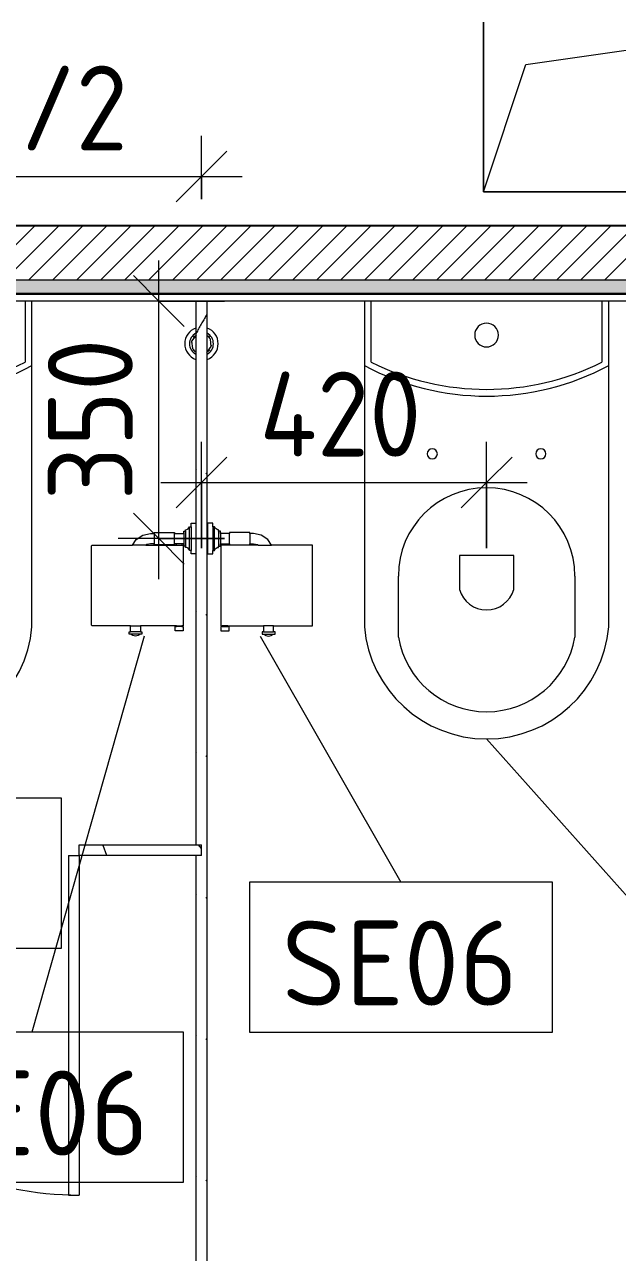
# Model space of a CAD drawing. Header units: millimetres. Extents: x 39815 to 261742, y -8553 to 29000.
# Drawn here: x 87315 to 88189, y 8567 to 10376 of the extents above; entities that cross this region are included whole.
import ezdxf

# ---------------------------------------------------------------- set-up
doc = ezdxf.new("R2010")
doc.units = ezdxf.units.MM
for name, color, linetype, lineweight in [('A-ANNO-DIMS', 7, 'Continuous', 9), ('A-ANNO-DIMS-50', 7, 'Continuous', 9), ('A-DOOR', 7, 'Continuous', 9), ('A-GENM', 7, 'Continuous', 9), ('A-WALL-2', 7, 'Continuous', 9), ('I-WALL', 7, 'Continuous', 9), ('P-SANR-FIXT-IDEN', 7, 'Continuous', 9)]:
    doc.layers.add(name, color=color, linetype=linetype, lineweight=lineweight)
for name, color, linetype, lineweight, true_color in [('A-DETL-GENF-1', 7, 'Continuous', 9, 0x4994b4), ('A-WALL-1', 7, 'Continuous', 25, 0x3c3c3c), ('A-WALL-FNSH-1', 7, 'Continuous', 15, 0x3c3c3c), ('P-SANR-FIXT-1', 7, 'Continuous', 15, 0x4994b4)]:
    doc.layers.add(name, color=color, linetype=linetype, lineweight=lineweight, true_color=true_color)
doc.styles.add('GOST Common', font='GOST_Common.ttf', dxfattribs={"height": 125})
doc.styles.add('ISOCPEUR', font='isocpeur.ttf', dxfattribs={"width": 0.9, "height": 125})
doc.dimstyles.new('ISO-2_5_0_9К_БОЛЬШОЙ', dxfattribs={"dimscale": 304.8, "dimtxt": 124.497647, "dimasz": 0.246063, "dimexe": 0.19685, "dimexo": 0.492126, "dimgap": 0, "dimtad": 1, "dimdec": 0, "dimrnd": 10, "dimzin": 0, "dimdsep": 46, "dimtxsty": 'ISOCPEUR', "dimblk1": 'OBLIQUE', "dimblk2": 'OBLIQUE', "dimsah": 1, "dimcen": 0.09, "dimdle": 0.19685, "dimazin": 0, "dimtfac": 1, "dimtdec": 4, "dimtix": 1, "dimtmove": 0, "dimatfit": 3, "dimfxl": 1, "dimtvp": 1, "dimtolj": 1, "dimtzin": 0, "dimarcsym": 2})
pattern_1 = [(288.435, (97775.355, 9160), (208.250902, -416.49961), [79.025, -579.519]), (319.399, (97800.345, 9085.03), (1249.5049425, -1041.2430683), [38.399, -1881.571]), (316.848, (97621.25, 9060.04), (3123.769422, -2915.4788923), [91.346, -4475.934]), (289.983, (97687.89, 8997.565), (624.746965, -1666.001328), [48.75, -2388.754]), (270, (97704.55, 9160), (208.25, -208.25), [41.65, -166.6]), (298.443, (97704.55, 9118.35), (-1457.75313005, 2707.24838793), [113.682, -5570.435]), (264.289, (97758.695, 9018.39), (208.2636477, 1874.2483835), [41.858, -2051.029]), (309.806, (97754.53, 8976.74), (-833.007541, 1041.2439595), [32.53, -1593.955])]

# ---------------------------------------------------------------- blocks, each defined once
blk = doc.blocks.new('GM_Отверстие прямоугольное _в плите_ - Отверстие-V32-Фрагмент 2_10')
at = {"layer": 'A-GENM'}
for p, q in [((-250, -125), (-250, 125)), ((-250, 125), (-250, -125)), ((-187.5, 62.5), (250, 125)), ((250, 125), (250, -125)), ((250, -125), (250, 125)), ((-250, -125), (-187.5, 62.5)), ((250, -125), (-250, -125)), ((-250, -125), (250, -125))]:
    blk.add_line(p, q, dxfattribs=at)
for start, end in [(360, 180), (180, 360)]:
    blk.add_arc((0, 0), 2.5, start, end, dxfattribs=at)
blk = doc.blocks.new('FP_41-Фрагмент 2_10')
at = {"layer": 'A-GENM'}
for p, q in [((15.8, 8), (17.2, 7.1)), ((17.2, 7.1), (18.7, 6.1)), ((18.7, 6.1), (20.2, 5.2)), ((20.2, 5.2), (21.7, 4.2)), ((21.7, 4.2), (23.3, 3.3)), ((23.3, 3.3), (24.9, 2.4)), ((24.9, 2.4), (26.5, 1.4)), ((26.5, 1.4), (28.1, 0.5)), ((28.1, 0.5), (29.8, -0.5)), ((29.8, -0.5), (31.4, -1.4)), ((31.4, -1.4), (33.1, -2.4)), ((33.1, -2.4), (34.8, -3.3)), ((34.8, -3.3), (36.6, -4.2)), ((36.6, -4.2), (38.3, -5.2)), ((38.3, -5.2), (40, -6.1)), ((40, -6.1), (41.8, -7.1)), ((41.8, -7.1), (43.5, -8))]:
    blk.add_line(p, q, dxfattribs=at)
blk = doc.blocks.new('131_Сантехническая перегородка 7 - СП-1-30858579-Фрагмент 2_10')
at = {"layer": 'A-GENM'}
h = blk.add_hatch(dxfattribs=at)
h.set_pattern_fill('FP_20', color=256, style=0, pattern_type=2)
h.set_pattern_definition([(198.435, (9964.92, -97705.355), (-416.49961, -208.250902), [79.025, -579.519]), (229.399, (9889.95, -97730.345), (-1041.2430683, -1249.5049425), [38.399, -1881.571]), (226.848, (9864.96, -97551.25), (-2915.4788923, -3123.769422), [91.346, -4475.934]), (199.983, (9802.485, -97617.89), (-1666.001328, -624.746965), [48.75, -2388.754]), (180, (9964.92, -97634.55), (-208.25, -208.25), [41.65, -166.6]), (208.443, (9923.27, -97634.55), (2707.24838793, 1457.75313005), [113.682, -5570.435]), (174.289, (9823.31, -97688.695), (1874.2483835, -208.2636477), [41.858, -2051.029]), (219.806, (9781.66, -97684.53), (1041.2439595, 833.007541), [32.53, -1593.955])])
h.paths.add_polyline_path([(2165.9, -8), (2165.9, 8), (45.9, 8), (45.9, -8), (796.9, -8), (796.9, 0), (812.9, 0), (812.9, -8), (1717.2, -8)])
for p, q in [((-4.1, 8), (45.9, 8)), ((45.9, 8), (2165.9, 8)), ((45.9, -8), (-4.1, -8)), ((796.9, -8), (45.9, -8)), ((2165.9, -8), (812.9, -8))]:
    blk.add_line(p, q, dxfattribs=at)
at = {"layer": 'A-GENM', "flags": 128}
for points in [[(71.5, 8), (62.7, 14.5), (51.9, 13.4), (45.9, 8)], [(45.9, -8), (54.7, -14.5), (65.5, -13.4), (71.5, -8)]]:
    blk.add_lwpolyline(points, dxfattribs=at)
at = {"layer": 'A-GENM'}
for radius, start, end in [(24.6, 19.9113, 160.0887), (17.6, 28.9731, 151.0269), (15.1, 126.8617, 139.5341), (15.1, 78.8699, 82.6459), (15.1, 40.4659, 53.124), (24.6, 199.9113, 340.0887), (17.6, 208.9731, 331.0269), (15.1, 220.4659, 233.124), (15.1, 258.8699, 262.6459), (15.1, 306.8617, 319.5341)]:
    blk.add_arc((58.7, 0), radius, start, end, dxfattribs=at)
blk.add_blockref('FP_41-Фрагмент 2_10', (0, 0), dxfattribs=at)
blk = doc.blocks.new('131_Сантехническая перегородка_Дверь 5 - СД-1-V45-Фрагмент 2_10')
at = {"layer": 'A-DOOR'}
h = blk.add_hatch(dxfattribs=at)
h.set_pattern_fill('FP_26', color=256, style=0, pattern_type=2)
h.set_pattern_definition(pattern_1)
h.paths.add_polyline_path([(750, 8), (750, -8), (930, -8), (930, 8)])
at = {"layer": 'A-GENM'}
h = blk.add_hatch(dxfattribs=at)
h.set_pattern_fill('FP_26', color=256, style=0, pattern_type=2)
h.set_pattern_definition(pattern_1)
h.paths.add_polyline_path([(70, 8), (70, -8), (250, -8), (250, 8)])
at = {"layer": 'A-DOOR'}
for p, q in [((266, 508), (250, 508)), ((250, 8), (250, 508)), ((266, 8), (266, 508)), ((266, 8), (250, 8))]:
    blk.add_line(p, q, dxfattribs=at)
blk.add_arc((250, 8), 500, 360, 90, dxfattribs=at)
at = {"layer": 'A-GENM'}
for p, q in [((70, 8), (250, 8)), ((70, 8), (70, -8)), ((250, 8), (250, -8)), ((750, 8), (930, 8)), ((750, 8), (750, -8)), ((930, 8), (930, -8)), ((250, -8), (70, -8)), ((930, -8), (750, -8))]:
    blk.add_line(p, q, dxfattribs=at)
blk = doc.blocks.new('WC Seat_2 with Cistern-Wall Based - SE22-33487382-Фрагмент 2_10')
at = {"layer": 'P-SANR-FIXT-1'}
for p, q in [((-5, 410.5), (-5, 500.5)), ((255, 500.5), (255, 410.5)), ((-55, 485.5), (-55, 100.5)), ((305, 100.5), (305, 485.5)), ((85, 430.5), (85, 380.5)), ((165, 380.5), (165, 430.5)), ((85, 380.5), (165, 380.5)), ((-55, 100.5), (-55, 5.5)), ((-45, 5.5), (-45, 95.6)), ((295, 95.6), (295, 5.5)), ((305, 5.5), (305, 100.5))]:
    blk.add_line(p, q, dxfattribs=at)
for centre, radius, start, end in [((125, 469.8), 180.7, 4.9791, 175.0209), ((125, 478.7), 131.8, 9.5273, 170.4727), ((125, 418.8), 41.7, 16.2602, 163.7398), ((125, 410.5), 130, 180, 360), ((45, 230.5), 7.5, 0, 180), ((205, 230.5), 7.5, 0, 180), ((45, 230.5), 7.5, 180, 360), ((205, 230.5), 7.5, 180, 360), ((125, -237), 382.5, 61.9275, 118.0725), ((125, -247), 382.5, 63.6122, 116.3878), ((125, 55.5), 17.5, 0, 180), ((125, 55.5), 17.5, 180, 360)]:
    blk.add_arc(centre, radius, start, end, dxfattribs=at)
blk = doc.blocks.new('WC Seat_2 with Cistern-Wall Based - SE21-33487045-Фрагмент 2_10')
at = {"layer": 'P-SANR-FIXT-1'}
for p, q in [((-5, 410.5), (-5, 500.5)), ((255, 500.5), (255, 410.5)), ((-55, 485.5), (-55, 100.5)), ((305, 100.5), (305, 485.5)), ((85, 430.5), (85, 380.5)), ((165, 380.5), (165, 430.5)), ((85, 380.5), (165, 380.5)), ((-55, 100.5), (-55, 5.5)), ((-45, 5.5), (-45, 95.6)), ((295, 95.6), (295, 5.5)), ((305, 5.5), (305, 100.5))]:
    blk.add_line(p, q, dxfattribs=at)
for centre, radius, start, end in [((125, 469.8), 180.7, 4.9791, 175.0209), ((125, 478.7), 131.8, 9.5273, 170.4727), ((125, 418.8), 41.7, 16.2602, 163.7398), ((125, 410.5), 130, 180, 360), ((45, 230.5), 7.5, 0, 180), ((205, 230.5), 7.5, 0, 180), ((45, 230.5), 7.5, 180, 360), ((205, 230.5), 7.5, 180, 360), ((125, -237), 382.5, 61.9275, 118.0725), ((125, -247), 382.5, 63.6122, 116.3878), ((125, 55.5), 17.5, 0, 180), ((125, 55.5), 17.5, 180, 360)]:
    blk.add_arc(centre, radius, start, end, dxfattribs=at)
blk = doc.blocks.new('Sanitary_Toilet-Accessories_Gessi_Wall-mounted-paper-roll-holder-65449 - Chrome-V63-Фрагмент 2_10')
at = {"layer": 'A-DETL-GENF-1'}
for p, q in [((97663.5, 9617.9), (97673, 9624.3)), ((97673, 9624.3), (97684.3, 9626.6)), ((97684.3, 9626.6), (97689.8, 9626.6)), ((97689.8, 9626.6), (97689.8, 9628.1)), ((97689.8, 9628.1), (97719.8, 9628.1)), ((97689.8, 9626.6), (97689.8, 9611.6)), ((97719.8, 9628.1), (97719.8, 9626.6)), ((97719.8, 9611.6), (97719.8, 9626.6)), ((97719.8, 9626.6), (97733.3, 9626.6)), ((97733.3, 9626.6), (97733.3, 9630.1)), ((97733.3, 9630.1), (97735.8, 9630.1)), ((97733.3, 9628.1), (97733.3, 9609.6)), ((97735.8, 9632.1), (97737.9, 9632.4)), ((97735.8, 9630.1), (97735.8, 9632.1)), ((97735.8, 9630.1), (97735.8, 9608.1)), ((97737.9, 9632.4), (97739.7, 9633.3)), ((97739.7, 9633.3), (97741.1, 9634.8)), ((97741.1, 9634.8), (97741.8, 9636.5)), ((97741.8, 9636.5), (97744.3, 9636.6)), ((97741.8, 9601.6), (97741.8, 9636.5)), ((97744.3, 9636.6), (97744.3, 9641.6)), ((97744.3, 9641.6), (97751.5, 9641.6)), ((97744.3, 9636.6), (97744.3, 9601.6)), ((97597.6, 9607.9), (97597.8, 9609.6)), ((97597.6, 9491.9), (97597.6, 9607.9)), ((97597.8, 9609.6), (97657.9, 9609.6)), ((97657.9, 9609.6), (97663.5, 9617.9)), ((97677.4, 9609.6), (97657.9, 9609.6)), ((97678.8, 9610.5), (97677.4, 9609.6)), ((97677.4, 9609.6), (97722.6, 9609.6)), ((97684.3, 9611.6), (97678.8, 9610.5)), ((97689.8, 9611.6), (97684.3, 9611.6)), ((97689.8, 9610.1), (97689.8, 9611.6)), ((97719.8, 9610.1), (97689.8, 9610.1)), ((97722.6, 9611.6), (97719.8, 9611.6)), ((97719.8, 9611.6), (97719.8, 9610.1)), ((97730.6, 9611.6), (97722.6, 9611.6)), ((97722.6, 9609.6), (97722.6, 9611.6)), ((97722.6, 9609.6), (97730.6, 9609.6)), ((97733.3, 9611.6), (97730.6, 9611.6)), ((97730.6, 9611.6), (97730.6, 9609.6)), ((97730.6, 9609.6), (97732.6, 9609.6)), ((97732.6, 9609.6), (97732.6, 9490.6)), ((97733.3, 9608.1), (97733.3, 9611.6)), ((97735.8, 9608.1), (97733.3, 9608.1)), ((97735.8, 9606.1), (97735.8, 9608.1)), ((97737.9, 9605.8), (97735.8, 9606.1)), ((97739.7, 9604.8), (97737.9, 9605.8)), ((97741.1, 9603.3), (97739.7, 9604.8)), ((97741.8, 9601.6), (97741.1, 9603.3)), ((97744.3, 9601.6), (97741.8, 9601.6)), ((97744.3, 9596.6), (97744.3, 9601.6)), ((97751.5, 9596.6), (97744.3, 9596.6)), ((97597.8, 9490.6), (97597.6, 9491.9)), ((97654.8, 9490.6), (97597.8, 9490.6)), ((97652.8, 9478.1), (97652.8, 9481.6)), ((97652.8, 9481.6), (97654.8, 9481.6)), ((97654.8, 9490.6), (97669.8, 9490.6)), ((97654.8, 9481.6), (97654.8, 9490.6)), ((97669.8, 9481.6), (97654.8, 9481.6)), ((97722.6, 9490.6), (97669.8, 9490.6)), ((97669.8, 9490.6), (97669.8, 9481.6)), ((97669.8, 9481.6), (97671.8, 9481.6)), ((97671.8, 9481.6), (97671.8, 9478.1)), ((97720.6, 9483.1), (97720.6, 9489.6)), ((97720.6, 9489.6), (97722.6, 9489.6)), ((97732.6, 9483.1), (97720.6, 9483.1)), ((97722.6, 9490.6), (97730.6, 9490.6)), ((97722.6, 9489.6), (97722.6, 9490.6)), ((97730.6, 9489.6), (97722.6, 9489.6)), ((97732.6, 9490.6), (97730.6, 9490.6)), ((97730.6, 9490.6), (97730.6, 9489.6)), ((97730.6, 9489.6), (97732.6, 9489.6)), ((97732.6, 9489.6), (97732.6, 9483.1)), ((97654.8, 9478.1), (97652.8, 9478.1)), ((97669.8, 9478.1), (97654.8, 9478.1)), ((97658.3, 9476.2), (97654.8, 9478.1)), ((97662.3, 9475.6), (97658.3, 9476.2)), ((97666.3, 9476.2), (97662.3, 9475.6)), ((97669.8, 9478.1), (97666.3, 9476.2)), ((97671.8, 9478.1), (97669.8, 9478.1))]:
    blk.add_line(p, q, dxfattribs=at)
blk = doc.blocks.new('Sanitary_Toilet-Accessories_Gessi_Wall-mounted-paper-roll-holder-65449 - Chrome-30916167-Фрагмент 2_10')
at = {"layer": 'A-DETL-GENF-1'}
for p, q in [((97768.3, 9641.6), (97768.3, 9596.6)), ((97776.3, 9641.6), (97768.3, 9641.6)), ((97776.3, 9636.6), (97776.3, 9641.6)), ((97776.3, 9636.6), (97776.3, 9601.6)), ((97778.8, 9636.5), (97776.3, 9636.6)), ((97778.8, 9601.6), (97778.8, 9636.5)), ((97779.5, 9634.8), (97778.8, 9636.5)), ((97780.9, 9633.3), (97779.5, 9634.8)), ((97782.8, 9632.4), (97780.9, 9633.3)), ((97784.8, 9632.1), (97782.8, 9632.4)), ((97784.8, 9630.1), (97784.8, 9632.1)), ((97784.8, 9630.1), (97784.8, 9608.1)), ((97787.3, 9630.1), (97784.8, 9630.1)), ((97787.3, 9626.6), (97787.3, 9630.1)), ((97787.3, 9628.1), (97787.3, 9609.6)), ((97800.8, 9626.6), (97787.3, 9626.6)), ((97800.8, 9628.1), (97800.8, 9626.6)), ((97830.8, 9628.1), (97800.8, 9628.1)), ((97800.8, 9611.6), (97800.8, 9626.6)), ((97830.8, 9626.6), (97830.8, 9628.1)), ((97830.8, 9626.6), (97830.8, 9611.6)), ((97836.3, 9626.6), (97830.8, 9626.6)), ((97847.6, 9624.3), (97836.3, 9626.6)), ((97857.2, 9617.9), (97847.6, 9624.3)), ((97782.8, 9605.8), (97784.8, 9606.1)), ((97784.8, 9608.1), (97787.3, 9608.1)), ((97784.8, 9606.1), (97784.8, 9608.1)), ((97787.3, 9611.6), (97790.1, 9611.6)), ((97787.3, 9608.1), (97787.3, 9611.6)), ((97788.1, 9609.6), (97788.1, 9490.6)), ((97790.1, 9609.6), (97788.1, 9609.6)), ((97790.1, 9611.6), (97798.1, 9611.6)), ((97790.1, 9611.6), (97790.1, 9609.6)), ((97798.1, 9609.6), (97790.1, 9609.6)), ((97798.1, 9611.6), (97800.8, 9611.6)), ((97798.1, 9609.6), (97798.1, 9611.6)), ((97843.2, 9609.6), (97798.1, 9609.6)), ((97800.8, 9611.6), (97800.8, 9610.1)), ((97800.8, 9610.1), (97830.8, 9610.1)), ((97830.8, 9611.6), (97836.3, 9611.6)), ((97830.8, 9610.1), (97830.8, 9611.6)), ((97836.3, 9611.6), (97841.9, 9610.5)), ((97841.9, 9610.5), (97843.2, 9609.6)), ((97843.2, 9609.6), (97862.8, 9609.6)), ((97862.8, 9609.6), (97857.2, 9617.9)), ((97922.9, 9609.6), (97862.8, 9609.6)), ((97923.1, 9607.9), (97922.9, 9609.6)), ((97923.1, 9491.9), (97923.1, 9607.9)), ((97768.3, 9596.6), (97776.3, 9596.6)), ((97776.3, 9601.6), (97778.8, 9601.6)), ((97776.3, 9596.6), (97776.3, 9601.6)), ((97778.8, 9601.6), (97779.5, 9603.3)), ((97779.5, 9603.3), (97780.9, 9604.8)), ((97780.9, 9604.8), (97782.8, 9605.8)), ((97788.1, 9490.6), (97790.1, 9490.6)), ((97788.1, 9489.6), (97788.1, 9483.1)), ((97790.1, 9489.6), (97788.1, 9489.6)), ((97788.1, 9483.1), (97800.1, 9483.1)), ((97798.1, 9490.6), (97790.1, 9490.6)), ((97790.1, 9490.6), (97790.1, 9489.6)), ((97790.1, 9489.6), (97798.1, 9489.6)), ((97798.1, 9490.6), (97850.8, 9490.6)), ((97798.1, 9489.6), (97798.1, 9490.6)), ((97800.1, 9489.6), (97798.1, 9489.6)), ((97800.1, 9483.1), (97800.1, 9489.6)), ((97848.8, 9481.6), (97848.8, 9478.1)), ((97850.8, 9481.6), (97848.8, 9481.6)), ((97865.8, 9490.6), (97850.8, 9490.6)), ((97850.8, 9490.6), (97850.8, 9481.6)), ((97850.8, 9481.6), (97865.8, 9481.6)), ((97865.8, 9490.6), (97922.9, 9490.6)), ((97865.8, 9481.6), (97865.8, 9490.6)), ((97867.8, 9481.6), (97865.8, 9481.6)), ((97867.8, 9478.1), (97867.8, 9481.6)), ((97922.9, 9490.6), (97923.1, 9491.9)), ((97848.8, 9478.1), (97850.8, 9478.1)), ((97850.8, 9478.1), (97865.8, 9478.1)), ((97850.8, 9478.1), (97854.3, 9476.2)), ((97854.3, 9476.2), (97858.3, 9475.6)), ((97858.3, 9475.6), (97862.3, 9476.2)), ((97862.3, 9476.2), (97865.8, 9478.1)), ((97865.8, 9478.1), (97867.8, 9478.1))]:
    blk.add_line(p, q, dxfattribs=at)
blk = doc.blocks.new('М_сантехническая_рамка1 - В рамке-30590747-Фрагмент 2_10')
at = {"layer": 'P-SANR-FIXT-IDEN'}
for p, q in [((4.293, 2.24), (-4.639, 2.24)), ((-4.639, 2.24), (-4.639, -2.178)), ((4.293, -2.178), (4.293, 2.24)), ((-4.639, -2.178), (4.293, -2.178))]:
    blk.add_line(p, q, dxfattribs=at)
blk = doc.blocks.new('DIMBLOCK44-Фрагмент 2_10')
at = {"layer": 'A-ANNO-DIMS-50'}
for p, q in [((87146, 10119), (87146, 10212.6)), ((87575.8, 10119), (87575.8, 10212.6)), ((87146, 10152.6), (87635.8, 10152.6)), ((87146, 10152.6), (87146, 10119)), ((87575.8, 10152.6), (87575.8, 10119))]:
    blk.add_line(p, q, dxfattribs=at)
at = {"layer": 'A-ANNO-DIMS-50', "lineweight": 20}
for p, q in [((87146, 10152.6), (87183.5, 10190.1)), ((87575.8, 10152.6), (87613.3, 10190.1)), ((87146, 10152.6), (87108.5, 10115.1)), ((87575.8, 10152.6), (87538.3, 10115.1))]:
    blk.add_line(p, q, dxfattribs=at)
at = {"layer": 'A-ANNO-DIMS-50', "color": 0, "insert": (87253.2, 10315.9), "char_height": 125, "width": 258.572, "attachment_point": 1, "line_spacing_factor": 1.149209, "style": 'ISOCPEUR'}
blk.add_mtext('1/2', dxfattribs=at)
blk = doc.blocks.new('_Oblique')
at = {"color": 0, "linetype": 'ByBlock', "lineweight": -2}
blk.add_line((-0.5, -0.5), (0.5, 0.5), dxfattribs=at)
blk = doc.blocks.new('DIMBLOCK48-Фрагмент 2_10')
at = {"layer": 'A-ANNO-DIMS-50'}
for p, q in [((87512.9, 9559.1), (87512.9, 10029)), ((87609.8, 9969), (87452.9, 9969)), ((87512.9, 9969), (87609.8, 9969)), ((87609.8, 9619.1), (87452.9, 9619.1)), ((87512.9, 9619.1), (87609.8, 9619.1))]:
    blk.add_line(p, q, dxfattribs=at)
at = {"layer": 'A-ANNO-DIMS-50', "lineweight": 20}
for p, q in [((87512.9, 9969), (87475.4, 10006.5)), ((87512.9, 9969), (87550.4, 9931.5)), ((87512.9, 9619.1), (87475.4, 9656.6)), ((87512.9, 9619.1), (87550.4, 9581.6))]:
    blk.add_line(p, q, dxfattribs=at)
at = {"layer": 'A-ANNO-DIMS-50', "color": 0, "insert": (87349.5, 9675.5), "char_height": 125, "width": 284.429, "attachment_point": 1, "rotation": 90, "line_spacing_factor": 1.149209, "style": 'ISOCPEUR'}
blk.add_mtext('350', dxfattribs=at)
blk = doc.blocks.new('DIMBLOCK53-Фрагмент 2_10')
at = {"layer": 'A-ANNO-DIMS-50'}
for p, q in [((87575.8, 9604.8), (87575.8, 9761.7)), ((87995.8, 9604.8), (87995.8, 9761.7)), ((87515.8, 9701.7), (88055.8, 9701.7)), ((87575.8, 9701.7), (87575.8, 9604.8)), ((87995.8, 9701.7), (87995.8, 9604.8))]:
    blk.add_line(p, q, dxfattribs=at)
at = {"layer": 'A-ANNO-DIMS-50', "lineweight": 20}
for p, q in [((87575.8, 9701.7), (87613.3, 9739.2)), ((87995.8, 9701.7), (88033.3, 9739.2)), ((87575.8, 9701.7), (87538.3, 9664.2)), ((87995.8, 9701.7), (87958.3, 9664.2))]:
    blk.add_line(p, q, dxfattribs=at)
at = {"layer": 'A-ANNO-DIMS-50', "color": 0, "insert": (87661.3, 9865), "char_height": 125, "width": 298.794, "attachment_point": 1, "line_spacing_factor": 1.149209, "style": 'ISOCPEUR'}
blk.add_mtext('420', dxfattribs=at)

msp = doc.modelspace()

# ---------------------------------------------------------------- hatches: boundary and pattern name
at = {"layer": 'I-WALL'}
h = msp.add_hatch(dxfattribs=at)
h.set_pattern_fill('FP_1', color=256, style=0, pattern_type=2)
h.set_pattern_definition([(45, (-10183.68, 0), (-17.6776695, 17.6776695), [])])
h.paths.add_polyline_path([(90876.3, 10000), (90896.3, 10000), (90896.3, 10080), (84106.3, 10080), (84106.3, 10000), (89807, 10000)])
h = msp.add_hatch(dxfattribs=at)
h.set_pattern_fill('FP_9', color=256, style=0, pattern_type=2)
h.set_pattern_definition([(0, (-10183.68, 0), (60.96, 15.24), [5.029, -40.691, 5.029, -40.691, -243.84]), (0, (-10183.68, 0), (60.96, 15.24), [-91.44, 5.029, -86.411, 5.029, -40.691, -106.68]), (0, (-10183.68, 0), (60.96, 15.24), [-228.6, 5.029, -25.451, 5.029, -71.171]), (120, (-10160.82, 7.62), (-43.6782272, 45.1729086), [5.029, -40.691, 5.029, -40.691, -243.84]), (120, (-10160.82, 7.62), (-43.6782272, 45.1729086), [-91.44, 5.029, -86.411, 5.029, -40.691, -106.68]), (120, (-10160.82, 7.62), (-43.6782272, 45.1729086), [-228.6, 5.029, -25.451, 5.029, -71.171]), (240, (-10153.2, 38.1), (-17.2817728, -60.4129086), [5.029, -40.691, 5.029, -40.691, -243.84]), (240, (-10153.2, 38.1), (-17.2817728, -60.4129086), [-91.44, 5.029, -86.411, 5.029, -40.691, -106.68]), (240, (-10153.2, 38.1), (-17.2817728, -60.4129086), [-228.6, 5.029, -25.451, 5.029, -71.171])])
h.paths.add_polyline_path([(90876.3, 9980), (90876.3, 10000), (84106.3, 10000), (84106.3, 9980), (89807, 9980)])

# ---------------------------------------------------------------- linework, layer by layer
at = {"layer": 'A-WALL-1'}
for p, q in [((90896.3, 10080), (84106.3, 10080)), ((84126.3, 9980), (90876.3, 9980))]:
    msp.add_line(p, q, dxfattribs=at)
at = {"layer": 'A-WALL-2'}
msp.add_line((90896.3, 10000), (84106.3, 10000), dxfattribs=at)
at = {"layer": 'A-WALL-FNSH-1'}
msp.add_line((84127.3, 9979), (90875.3, 9979), dxfattribs=at)
at = {"layer": 'I-WALL'}
msp.add_line((90876.3, 9969), (84137.3, 9969), dxfattribs=at)
at = {"layer": 'P-SANR-FIXT-IDEN'}
for p, q in [((87491.3, 9475.6), (87325.9, 8891.9)), ((87662, 9475.6), (87869.6, 9112.8)), ((87995.8, 9323.9), (88282.8, 9002.3))]:
    msp.add_line(p, q, dxfattribs=at)

# ---------------------------------------------------------------- block references
at = {"layer": 'A-GENM'}
msp.add_blockref('GM_Отверстие прямоугольное _в плите_ - Отверстие-V32-Фрагмент 2_10', (88241.3, 10255), dxfattribs=at)
for name, p, rotation in [('131_Сантехническая перегородка 7 - СП-1-30858579-Фрагмент 2_10', (87575.8, 9964.9), 269.9999999999999), ('131_Сантехническая перегородка_Дверь 5 - СД-1-V45-Фрагмент 2_10', (87645.8, 9160), 180)]:
    msp.add_blockref(name, p, dxfattribs=dict(at, rotation=rotation))
at = {"layer": 'P-SANR-FIXT-1', "rotation": 180}
for name, p in [('WC Seat_2 with Cistern-Wall Based - SE22-33487382-Фрагмент 2_10', (87271, 9974.5)), ('WC Seat_2 with Cistern-Wall Based - SE21-33487045-Фрагмент 2_10', (88120.8, 9974.5))]:
    msp.add_blockref(name, p, dxfattribs=at)
at = {"layer": 'P-SANR-FIXT-1'}
for name in ['Sanitary_Toilet-Accessories_Gessi_Wall-mounted-paper-roll-holder-65449 - Chrome-V63-Фрагмент 2_10', 'Sanitary_Toilet-Accessories_Gessi_Wall-mounted-paper-roll-holder-65449 - Chrome-30916167-Фрагмент 2_10']:
    msp.add_blockref(name, (-10183.7, 0), dxfattribs=at)
at = {"layer": 'P-SANR-FIXT-IDEN', "xscale": 49.99999999999998, "yscale": 49.99999999999998, "zscale": 49.99999999999998}
for p in [(87154.7, 9124.8), (87878.3, 9000.8), (87334.5, 8779.9)]:
    msp.add_blockref('М_сантехническая_рамка1 - В рамке-30590747-Фрагмент 2_10', p, dxfattribs=at)

# ---------------------------------------------------------------- texts
at = {"layer": 'P-SANR-FIXT-IDEN', "char_height": 125, "width": 444.937, "attachment_point": 1, "style": 'GOST Common'}
for insert in [(87694, 9056.2), (87150.2, 8835.3)]:
    msp.add_mtext('SE06', dxfattribs=dict(at, insert=insert))

# ---------------------------------------------------------------- dimensions: what is measured, and where the dimension line sits
at = {"layer": 'A-ANNO-DIMS'}
dim = msp.add_linear_dim(base=(87575.8, 10152.6), p1=(87146, 9969), p2=(87575.8, 9969), text='1/2', dimstyle='ISO-2_5_0_9К_БОЛЬШОЙ', override={"dimpost": '<>', "dimfxl": 429.812534}, dxfattribs=at)
dim.commit()
dim.dimension.update_dxf_attribs({"geometry": 'DIMBLOCK44-Фрагмент 2_10', "text_midpoint": (87360.9, 10215.1)})
dim = msp.add_linear_dim(base=(87512.9, 9969), p1=(87459.8, 9619.1), p2=(87459.8, 9969), angle=90, dimstyle='ISO-2_5_0_9К_БОЛЬШОЙ', override={"dimpost": '<>', "dimfxl": 349.940995}, dxfattribs=at)
dim.commit()
dim.dimension.update_dxf_attribs({"geometry": 'DIMBLOCK48-Фрагмент 2_10', "text_midpoint": (87450.4, 9794)})
dim = msp.add_linear_dim(base=(87995.8, 9701.7), p1=(87575.8, 9754.8), p2=(87995.8, 9754.8), dimstyle='ISO-2_5_0_9К_БОЛЬШОЙ', override={"dimpost": '<>', "dimfxl": 420}, dxfattribs=at)
dim.commit()
dim.dimension.update_dxf_attribs({"geometry": 'DIMBLOCK53-Фрагмент 2_10', "text_midpoint": (87785.8, 9764.2)})

doc.saveas('drawing.dxf')
